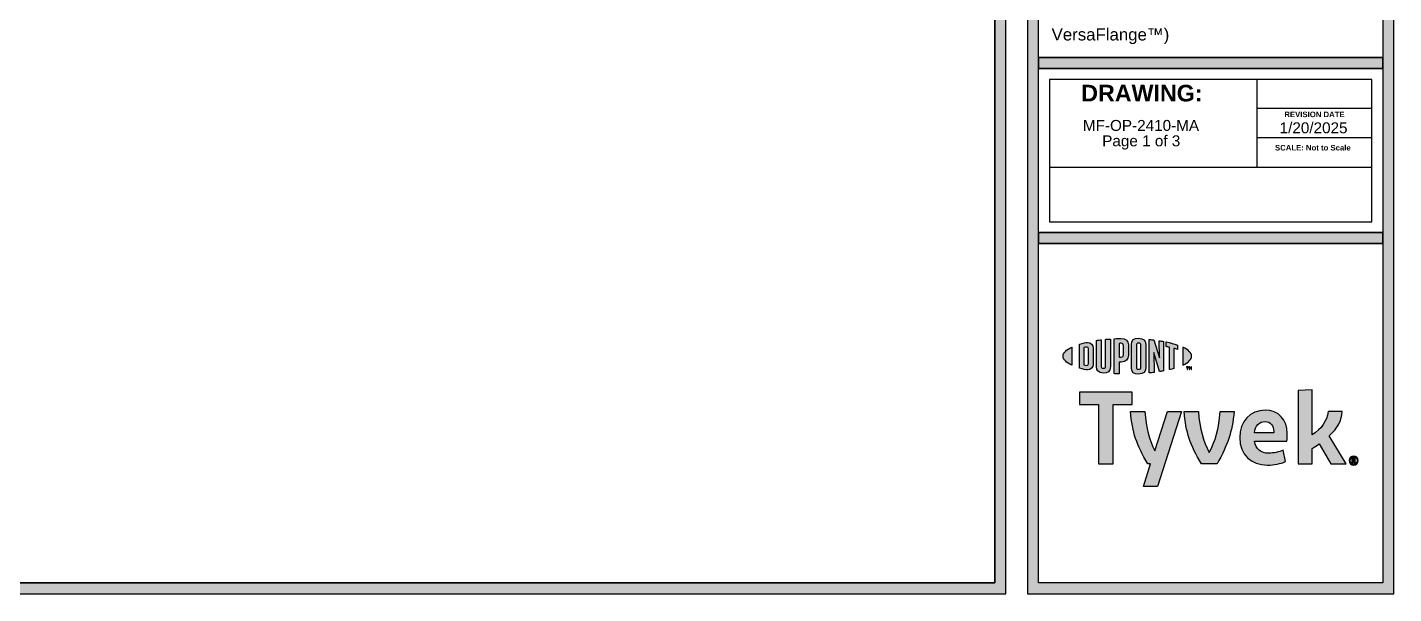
# Model space of a CAD drawing. Header units: inches. Extents: x -20.7 to 76.3, y -55.2 to 19.1.
# Drawn here: x 8.84 to 24.47, y -15.13 to -8.66 of the extents above; entities that cross this region are included whole.
import ezdxf

# ---------------------------------------------------------------- set-up
doc = ezdxf.new("R2010")
doc.units = ezdxf.units.IN
doc.header["$MEASUREMENT"] = 0
doc.layers.get('0').update_dxf_attribs({"lineweight": 0})
doc.layers.add('G-ANNO-TTLB', color=7, linetype='Continuous', lineweight=0)
doc.layers.add('Isolation Mode', color=7, linetype='Continuous', lineweight=0)

# ---------------------------------------------------------------- blocks, each defined once
blk = doc.blocks.new('Block_15')
at = {"layer": 'G-ANNO-TTLB', "true_color": 0xe11b22, "transparency": 33554687}
h = blk.add_hatch(color=242, dxfattribs=at)
h.dxf.hatch_style = 2
edge = h.paths.add_edge_path()
edge.add_spline(control_points=[(20.69, -12.42), (20.69, -12.457), (20.727, -12.493), (20.79, -12.523), (20.79, -12.523), (20.79, -12.317), (20.79, -12.317), (20.727, -12.347), (20.69, -12.382), (20.69, -12.42)], knot_values=[0, 0, 0, 0, 1, 1, 1, 2, 2, 2, 3, 3, 3, 3], degree=3, periodic=0)
h = blk.add_hatch(color=242, dxfattribs=at)
h.dxf.hatch_style = 2
edge = h.paths.add_edge_path()
edge.add_spline(control_points=[(20.982, -12.504), (20.982, -12.52), (20.973, -12.525), (20.961, -12.525), (20.952, -12.525), (20.939, -12.522), (20.928, -12.519), (20.928, -12.519), (20.928, -12.322), (20.928, -12.322), (20.939, -12.319), (20.952, -12.316), (20.961, -12.316), (20.973, -12.316), (20.982, -12.321), (20.982, -12.337), (20.982, -12.337), (20.982, -12.504), (20.982, -12.504)], knot_values=[0, 0, 0, 0, 1, 1, 1, 2, 2, 2, 3, 3, 3, 4, 4, 4, 5, 5, 5, 6, 6, 6, 6], degree=3, periodic=0)
edge = h.paths.add_edge_path()
edge.add_spline(control_points=[(20.969, -12.264), (20.951, -12.264), (20.925, -12.27), (20.879, -12.284), (20.879, -12.284), (20.879, -12.557), (20.879, -12.557), (20.919, -12.569), (20.951, -12.576), (20.969, -12.576), (21.01, -12.576), (21.033, -12.551), (21.033, -12.511), (21.033, -12.511), (21.033, -12.33), (21.033, -12.33), (21.033, -12.29), (21.01, -12.264), (20.969, -12.264)], knot_values=[0, 0, 0, 0, 1, 1, 1, 2, 2, 2, 3, 3, 3, 4, 4, 4, 5, 5, 5, 6, 6, 6, 6], degree=3, periodic=0)
h = blk.add_hatch(color=242, dxfattribs=at)
h.dxf.hatch_style = 2
edge = h.paths.add_edge_path()
edge.add_spline(control_points=[(21.176, -12.536), (21.176, -12.551), (21.17, -12.561), (21.151, -12.559), (21.131, -12.557), (21.126, -12.549), (21.126, -12.53), (21.126, -12.53), (21.126, -12.233), (21.126, -12.233), (21.113, -12.235), (21.085, -12.239), (21.072, -12.24), (21.072, -12.24), (21.072, -12.54), (21.072, -12.54), (21.072, -12.588), (21.096, -12.607), (21.151, -12.613), (21.201, -12.619), (21.232, -12.593), (21.232, -12.54), (21.232, -12.54), (21.232, -12.224), (21.232, -12.224), (21.221, -12.224), (21.187, -12.227), (21.176, -12.228), (21.176, -12.228), (21.176, -12.536), (21.176, -12.536)], knot_values=[0, 0, 0, 0, 1, 1, 1, 2, 2, 2, 3, 3, 3, 4, 4, 4, 5, 5, 5, 6, 6, 6, 7, 7, 7, 8, 8, 8, 9, 9, 9, 10, 10, 10, 10], degree=3, periodic=0)
h = blk.add_hatch(color=242, dxfattribs=at)
h.dxf.hatch_style = 2
edge = h.paths.add_edge_path()
edge.add_spline(control_points=[(21.38, -12.405), (21.38, -12.423), (21.374, -12.431), (21.351, -12.431), (21.351, -12.431), (21.332, -12.431), (21.332, -12.431), (21.332, -12.431), (21.332, -12.274), (21.332, -12.274), (21.34, -12.273), (21.345, -12.273), (21.35, -12.273), (21.375, -12.273), (21.38, -12.283), (21.38, -12.3), (21.38, -12.3), (21.38, -12.405), (21.38, -12.405)], knot_values=[0, 0, 0, 0, 1, 1, 1, 2, 2, 2, 3, 3, 3, 4, 4, 4, 5, 5, 5, 6, 6, 6, 6], degree=3, periodic=0)
edge = h.paths.add_edge_path()
edge.add_spline(control_points=[(21.354, -12.218), (21.344, -12.218), (21.308, -12.219), (21.276, -12.221), (21.276, -12.221), (21.276, -12.62), (21.276, -12.62), (21.287, -12.62), (21.316, -12.622), (21.332, -12.622), (21.332, -12.622), (21.332, -12.487), (21.332, -12.487), (21.332, -12.487), (21.354, -12.487), (21.354, -12.487), (21.412, -12.487), (21.437, -12.46), (21.437, -12.41), (21.437, -12.41), (21.437, -12.292), (21.437, -12.292), (21.437, -12.242), (21.409, -12.218), (21.354, -12.218)], knot_values=[0, 0, 0, 0, 1, 1, 1, 2, 2, 2, 3, 3, 3, 4, 4, 4, 5, 5, 5, 6, 6, 6, 7, 7, 7, 8, 8, 8, 8], degree=3, periodic=0)
h = blk.add_hatch(color=242, dxfattribs=at)
h.dxf.hatch_style = 2
edge = h.paths.add_edge_path()
edge.add_spline(control_points=[(21.58, -12.545), (21.58, -12.561), (21.575, -12.569), (21.555, -12.569), (21.535, -12.57), (21.529, -12.561), (21.529, -12.545), (21.529, -12.545), (21.529, -12.296), (21.529, -12.296), (21.529, -12.28), (21.535, -12.271), (21.555, -12.271), (21.575, -12.272), (21.58, -12.28), (21.58, -12.296), (21.58, -12.296), (21.58, -12.545), (21.58, -12.545)], knot_values=[0, 0, 0, 0, 1, 1, 1, 2, 2, 2, 3, 3, 3, 4, 4, 4, 5, 5, 5, 6, 6, 6, 6], degree=3, periodic=0)
edge = h.paths.add_edge_path()
edge.add_spline(control_points=[(21.555, -12.215), (21.503, -12.213), (21.472, -12.236), (21.472, -12.288), (21.472, -12.288), (21.472, -12.549), (21.472, -12.549), (21.472, -12.605), (21.5, -12.628), (21.555, -12.625), (21.609, -12.623), (21.637, -12.603), (21.637, -12.544), (21.637, -12.544), (21.637, -12.294), (21.637, -12.294), (21.637, -12.238), (21.612, -12.218), (21.555, -12.215)], knot_values=[0, 0, 0, 0, 1, 1, 1, 2, 2, 2, 3, 3, 3, 4, 4, 4, 5, 5, 5, 6, 6, 6, 6], degree=3, periodic=0)
h = blk.add_hatch(color=242, dxfattribs=at)
h.dxf.hatch_style = 2
edge = h.paths.add_edge_path()
edge.add_spline(control_points=[(21.793, -12.438), (21.793, -12.438), (21.73, -12.235), (21.73, -12.235), (21.714, -12.233), (21.693, -12.23), (21.677, -12.229), (21.677, -12.229), (21.677, -12.612), (21.677, -12.612), (21.688, -12.611), (21.717, -12.608), (21.731, -12.606), (21.731, -12.606), (21.727, -12.38), (21.727, -12.38), (21.727, -12.38), (21.793, -12.597), (21.793, -12.597), (21.807, -12.595), (21.827, -12.591), (21.84, -12.589), (21.84, -12.589), (21.84, -12.252), (21.84, -12.252), (21.826, -12.249), (21.801, -12.245), (21.789, -12.243), (21.789, -12.243), (21.793, -12.438), (21.793, -12.438)], knot_values=[0, 0, 0, 0, 1, 1, 1, 2, 2, 2, 3, 3, 3, 4, 4, 4, 5, 5, 5, 6, 6, 6, 7, 7, 7, 8, 8, 8, 9, 9, 9, 10, 10, 10, 10], degree=3, periodic=0)
h = blk.add_hatch(color=242, dxfattribs=at)
h.dxf.hatch_style = 2
edge = h.paths.add_edge_path()
edge.add_spline(control_points=[(21.868, -12.311), (21.882, -12.313), (21.896, -12.316), (21.909, -12.319), (21.909, -12.319), (21.909, -12.574), (21.909, -12.574), (21.921, -12.571), (21.944, -12.565), (21.959, -12.56), (21.959, -12.56), (21.959, -12.331), (21.959, -12.331), (21.974, -12.335), (21.988, -12.339), (22, -12.342), (22, -12.342), (22, -12.293), (22, -12.293), (21.961, -12.279), (21.918, -12.268), (21.868, -12.258), (21.868, -12.258), (21.868, -12.311), (21.868, -12.311)], knot_values=[0, 0, 0, 0, 1, 1, 1, 2, 2, 2, 3, 3, 3, 4, 4, 4, 5, 5, 5, 6, 6, 6, 7, 7, 7, 8, 8, 8, 8], degree=3, periodic=0)
h = blk.add_hatch(color=242, dxfattribs=at)
h.dxf.hatch_style = 2
edge = h.paths.add_edge_path()
edge.add_spline(control_points=[(22.161, -12.42), (22.161, -12.457), (22.124, -12.493), (22.06, -12.523), (22.06, -12.523), (22.06, -12.317), (22.06, -12.317), (22.124, -12.347), (22.161, -12.382), (22.161, -12.42)], knot_values=[0, 0, 0, 0, 1, 1, 1, 2, 2, 2, 3, 3, 3, 3], degree=3, periodic=0)
h = blk.add_hatch(color=242, dxfattribs=at)
h.dxf.hatch_style = 2
edge = h.paths.add_edge_path()
edge.add_spline(control_points=[(22.131, -12.543), (22.131, -12.543), (22.137, -12.543), (22.137, -12.543), (22.137, -12.543), (22.146, -12.558), (22.146, -12.558), (22.146, -12.558), (22.155, -12.543), (22.155, -12.543), (22.155, -12.543), (22.161, -12.543), (22.161, -12.543), (22.161, -12.543), (22.161, -12.573), (22.161, -12.573), (22.161, -12.573), (22.155, -12.573), (22.155, -12.573), (22.155, -12.573), (22.155, -12.552), (22.155, -12.552), (22.155, -12.552), (22.146, -12.566), (22.146, -12.566), (22.146, -12.566), (22.146, -12.566), (22.146, -12.566), (22.146, -12.566), (22.136, -12.552), (22.136, -12.552), (22.136, -12.552), (22.136, -12.573), (22.136, -12.573), (22.136, -12.573), (22.131, -12.573), (22.131, -12.573), (22.131, -12.573), (22.131, -12.543), (22.131, -12.543)], knot_values=[0, 0, 0, 0, 1, 1, 1, 2, 2, 2, 3, 3, 3, 4, 4, 4, 5, 5, 5, 6, 6, 6, 7, 7, 7, 8, 8, 8, 9, 9, 9, 10, 10, 10, 11, 11, 11, 12, 12, 12, 13, 13, 13, 13], degree=3, periodic=0)
edge = h.paths.add_edge_path()
edge.add_spline(control_points=[(22.11, -12.549), (22.11, -12.549), (22.101, -12.549), (22.101, -12.549), (22.101, -12.549), (22.101, -12.543), (22.101, -12.543), (22.101, -12.543), (22.125, -12.543), (22.125, -12.543), (22.125, -12.543), (22.125, -12.549), (22.125, -12.549), (22.125, -12.549), (22.115, -12.549), (22.115, -12.549), (22.115, -12.549), (22.115, -12.573), (22.115, -12.573), (22.115, -12.573), (22.11, -12.573), (22.11, -12.573), (22.11, -12.573), (22.11, -12.549), (22.11, -12.549)], knot_values=[0, 0, 0, 0, 1, 1, 1, 2, 2, 2, 3, 3, 3, 4, 4, 4, 5, 5, 5, 6, 6, 6, 7, 7, 7, 8, 8, 8, 8], degree=3, periodic=0)
at = {"layer": 'G-ANNO-TTLB'}
for points, knots in [([(20.69, -12.42), (20.69, -12.457), (20.727, -12.493), (20.79, -12.523), (20.79, -12.523), (20.79, -12.317), (20.79, -12.317), (20.727, -12.347), (20.69, -12.382), (20.69, -12.42)], [0, 0, 0, 0, 1, 1, 1, 2, 2, 2, 3, 3, 3, 3]), ([(20.969, -12.264), (20.951, -12.264), (20.925, -12.27), (20.879, -12.284), (20.879, -12.284), (20.879, -12.557), (20.879, -12.557), (20.919, -12.569), (20.951, -12.576), (20.969, -12.576), (21.01, -12.576), (21.033, -12.551), (21.033, -12.511), (21.033, -12.511), (21.033, -12.33), (21.033, -12.33), (21.033, -12.29), (21.01, -12.264), (20.969, -12.264)], [0, 0, 0, 0, 1, 1, 1, 2, 2, 2, 3, 3, 3, 4, 4, 4, 5, 5, 5, 6, 6, 6, 6]), ([(20.982, -12.504), (20.982, -12.52), (20.973, -12.525), (20.961, -12.525), (20.952, -12.525), (20.939, -12.522), (20.928, -12.519), (20.928, -12.519), (20.928, -12.322), (20.928, -12.322), (20.939, -12.319), (20.952, -12.316), (20.961, -12.316), (20.973, -12.316), (20.982, -12.321), (20.982, -12.337), (20.982, -12.337), (20.982, -12.504), (20.982, -12.504)], [0, 0, 0, 0, 1, 1, 1, 2, 2, 2, 3, 3, 3, 4, 4, 4, 5, 5, 5, 6, 6, 6, 6]), ([(21.176, -12.536), (21.176, -12.551), (21.17, -12.561), (21.151, -12.559), (21.131, -12.557), (21.126, -12.549), (21.126, -12.53), (21.126, -12.53), (21.126, -12.233), (21.126, -12.233), (21.113, -12.235), (21.085, -12.239), (21.072, -12.24), (21.072, -12.24), (21.072, -12.54), (21.072, -12.54), (21.072, -12.588), (21.096, -12.607), (21.151, -12.613), (21.201, -12.619), (21.232, -12.593), (21.232, -12.54), (21.232, -12.54), (21.232, -12.224), (21.232, -12.224), (21.221, -12.224), (21.187, -12.227), (21.176, -12.228), (21.176, -12.228), (21.176, -12.536), (21.176, -12.536)], [0, 0, 0, 0, 1, 1, 1, 2, 2, 2, 3, 3, 3, 4, 4, 4, 5, 5, 5, 6, 6, 6, 7, 7, 7, 8, 8, 8, 9, 9, 9, 10, 10, 10, 10]), ([(21.354, -12.218), (21.344, -12.218), (21.308, -12.219), (21.276, -12.221), (21.276, -12.221), (21.276, -12.62), (21.276, -12.62), (21.287, -12.62), (21.316, -12.622), (21.332, -12.622), (21.332, -12.622), (21.332, -12.487), (21.332, -12.487), (21.332, -12.487), (21.354, -12.487), (21.354, -12.487), (21.412, -12.487), (21.437, -12.46), (21.437, -12.41), (21.437, -12.41), (21.437, -12.292), (21.437, -12.292), (21.437, -12.242), (21.409, -12.218), (21.354, -12.218)], [0, 0, 0, 0, 1, 1, 1, 2, 2, 2, 3, 3, 3, 4, 4, 4, 5, 5, 5, 6, 6, 6, 7, 7, 7, 8, 8, 8, 8]), ([(21.38, -12.405), (21.38, -12.423), (21.374, -12.431), (21.351, -12.431), (21.351, -12.431), (21.332, -12.431), (21.332, -12.431), (21.332, -12.431), (21.332, -12.274), (21.332, -12.274), (21.34, -12.273), (21.345, -12.273), (21.35, -12.273), (21.375, -12.273), (21.38, -12.283), (21.38, -12.3), (21.38, -12.3), (21.38, -12.405), (21.38, -12.405)], [0, 0, 0, 0, 1, 1, 1, 2, 2, 2, 3, 3, 3, 4, 4, 4, 5, 5, 5, 6, 6, 6, 6]), ([(21.555, -12.215), (21.503, -12.213), (21.472, -12.236), (21.472, -12.288), (21.472, -12.288), (21.472, -12.549), (21.472, -12.549), (21.472, -12.605), (21.5, -12.628), (21.555, -12.625), (21.609, -12.623), (21.637, -12.603), (21.637, -12.544), (21.637, -12.544), (21.637, -12.294), (21.637, -12.294), (21.637, -12.238), (21.612, -12.218), (21.555, -12.215)], [0, 0, 0, 0, 1, 1, 1, 2, 2, 2, 3, 3, 3, 4, 4, 4, 5, 5, 5, 6, 6, 6, 6]), ([(21.58, -12.545), (21.58, -12.561), (21.575, -12.569), (21.555, -12.569), (21.535, -12.57), (21.529, -12.561), (21.529, -12.545), (21.529, -12.545), (21.529, -12.296), (21.529, -12.296), (21.529, -12.28), (21.535, -12.271), (21.555, -12.271), (21.575, -12.272), (21.58, -12.28), (21.58, -12.296), (21.58, -12.296), (21.58, -12.545), (21.58, -12.545)], [0, 0, 0, 0, 1, 1, 1, 2, 2, 2, 3, 3, 3, 4, 4, 4, 5, 5, 5, 6, 6, 6, 6]), ([(21.793, -12.438), (21.793, -12.438), (21.73, -12.235), (21.73, -12.235), (21.714, -12.233), (21.693, -12.23), (21.677, -12.229), (21.677, -12.229), (21.677, -12.612), (21.677, -12.612), (21.688, -12.611), (21.717, -12.608), (21.731, -12.606), (21.731, -12.606), (21.727, -12.38), (21.727, -12.38), (21.727, -12.38), (21.793, -12.597), (21.793, -12.597), (21.807, -12.595), (21.827, -12.591), (21.84, -12.589), (21.84, -12.589), (21.84, -12.252), (21.84, -12.252), (21.826, -12.249), (21.801, -12.245), (21.789, -12.243), (21.789, -12.243), (21.793, -12.438), (21.793, -12.438)], [0, 0, 0, 0, 1, 1, 1, 2, 2, 2, 3, 3, 3, 4, 4, 4, 5, 5, 5, 6, 6, 6, 7, 7, 7, 8, 8, 8, 9, 9, 9, 10, 10, 10, 10]), ([(21.868, -12.311), (21.882, -12.313), (21.896, -12.316), (21.909, -12.319), (21.909, -12.319), (21.909, -12.574), (21.909, -12.574), (21.921, -12.571), (21.944, -12.565), (21.959, -12.56), (21.959, -12.56), (21.959, -12.331), (21.959, -12.331), (21.974, -12.335), (21.988, -12.339), (22, -12.342), (22, -12.342), (22, -12.293), (22, -12.293), (21.961, -12.279), (21.918, -12.268), (21.868, -12.258), (21.868, -12.258), (21.868, -12.311), (21.868, -12.311)], [0, 0, 0, 0, 1, 1, 1, 2, 2, 2, 3, 3, 3, 4, 4, 4, 5, 5, 5, 6, 6, 6, 7, 7, 7, 8, 8, 8, 8]), ([(22.161, -12.42), (22.161, -12.457), (22.124, -12.493), (22.06, -12.523), (22.06, -12.523), (22.06, -12.317), (22.06, -12.317), (22.124, -12.347), (22.161, -12.382), (22.161, -12.42)], [0, 0, 0, 0, 1, 1, 1, 2, 2, 2, 3, 3, 3, 3]), ([(22.11, -12.549), (22.11, -12.549), (22.101, -12.549), (22.101, -12.549), (22.101, -12.549), (22.101, -12.543), (22.101, -12.543), (22.101, -12.543), (22.125, -12.543), (22.125, -12.543), (22.125, -12.543), (22.125, -12.549), (22.125, -12.549), (22.125, -12.549), (22.115, -12.549), (22.115, -12.549), (22.115, -12.549), (22.115, -12.573), (22.115, -12.573), (22.115, -12.573), (22.11, -12.573), (22.11, -12.573), (22.11, -12.573), (22.11, -12.549), (22.11, -12.549)], [0, 0, 0, 0, 1, 1, 1, 2, 2, 2, 3, 3, 3, 4, 4, 4, 5, 5, 5, 6, 6, 6, 7, 7, 7, 8, 8, 8, 8]), ([(22.131, -12.543), (22.131, -12.543), (22.137, -12.543), (22.137, -12.543), (22.137, -12.543), (22.146, -12.558), (22.146, -12.558), (22.146, -12.558), (22.155, -12.543), (22.155, -12.543), (22.155, -12.543), (22.161, -12.543), (22.161, -12.543), (22.161, -12.543), (22.161, -12.573), (22.161, -12.573), (22.161, -12.573), (22.155, -12.573), (22.155, -12.573), (22.155, -12.573), (22.155, -12.552), (22.155, -12.552), (22.155, -12.552), (22.146, -12.566), (22.146, -12.566), (22.146, -12.566), (22.146, -12.566), (22.146, -12.566), (22.146, -12.566), (22.136, -12.552), (22.136, -12.552), (22.136, -12.552), (22.136, -12.573), (22.136, -12.573), (22.136, -12.573), (22.131, -12.573), (22.131, -12.573), (22.131, -12.573), (22.131, -12.543), (22.131, -12.543)], [0, 0, 0, 0, 1, 1, 1, 2, 2, 2, 3, 3, 3, 4, 4, 4, 5, 5, 5, 6, 6, 6, 7, 7, 7, 8, 8, 8, 9, 9, 9, 10, 10, 10, 11, 11, 11, 12, 12, 12, 13, 13, 13, 13])]:
    blk.add_open_spline(points, degree=3, knots=knots, dxfattribs=at)
blk = doc.blocks.new('Block_19')
at = {"layer": 'G-ANNO-TTLB', "true_color": 0x17477e, "transparency": 33554687}
h = blk.add_hatch(color=156, dxfattribs=at)
h.dxf.hatch_style = 2
edge = h.paths.add_edge_path()
edge.add_spline(control_points=[(23.736, -13.331), (23.736, -13.331), (23.93, -13.651), (23.93, -13.651), (23.93, -13.651), (23.754, -13.651), (23.754, -13.651), (23.754, -13.651), (23.619, -13.423), (23.619, -13.423), (23.595, -13.44), (23.569, -13.458), (23.541, -13.475), (23.541, -13.475), (23.541, -13.651), (23.541, -13.651), (23.541, -13.651), (23.379, -13.651), (23.379, -13.651), (23.379, -13.651), (23.379, -12.811), (23.379, -12.811), (23.379, -12.811), (23.541, -12.803), (23.541, -12.803), (23.541, -12.803), (23.541, -13.32), (23.541, -13.32), (23.651, -13.248), (23.705, -13.166), (23.724, -13.052), (23.724, -13.052), (23.884, -13.052), (23.884, -13.052), (23.881, -13.153), (23.829, -13.243), (23.736, -13.331)], knot_values=[0, 0, 0, 0, 1, 1, 1, 2, 2, 2, 3, 3, 3, 4, 4, 4, 5, 5, 5, 6, 6, 6, 7, 7, 7, 8, 8, 8, 9, 9, 9, 10, 10, 10, 11, 11, 11, 12, 12, 12, 12], degree=3, periodic=0)
h = blk.add_hatch(color=156, dxfattribs=at)
h.dxf.hatch_style = 2
h.paths.add_polyline_path([(21.482, -12.831), (20.879, -12.831), (20.879, -12.974), (21.097, -12.974), (21.097, -13.651), (21.264, -13.651), (21.264, -12.974), (21.482, -12.974)])
h = blk.add_hatch(color=156, dxfattribs=at)
h.dxf.hatch_style = 2
edge = h.paths.add_edge_path()
edge.add_spline(control_points=[(22.486, -13.052), (22.475, -13.253), (22.431, -13.389), (22.362, -13.521), (22.295, -13.389), (22.251, -13.253), (22.239, -13.052), (22.239, -13.052), (22.076, -13.052), (22.076, -13.052), (22.093, -13.288), (22.146, -13.439), (22.273, -13.651), (22.273, -13.651), (22.452, -13.651), (22.452, -13.651), (22.574, -13.439), (22.624, -13.288), (22.648, -13.052), (22.648, -13.052), (22.486, -13.052), (22.486, -13.052)], knot_values=[0, 0, 0, 0, 1, 1, 1, 2, 2, 2, 3, 3, 3, 4, 4, 4, 5, 5, 5, 6, 6, 6, 7, 7, 7, 7], degree=3, periodic=0)
h = blk.add_hatch(color=156, dxfattribs=at)
h.dxf.hatch_style = 2
edge = h.paths.add_edge_path()
edge.add_spline(control_points=[(22.879, -13.295), (22.879, -13.295), (23.101, -13.295), (23.101, -13.295), (23.101, -13.295), (23.101, -13.281), (23.101, -13.281), (23.101, -13.215), (23.066, -13.167), (23.002, -13.167), (22.934, -13.167), (22.889, -13.215), (22.879, -13.295)], knot_values=[0, 0, 0, 0, 1, 1, 1, 2, 2, 2, 3, 3, 3, 4, 4, 4, 4], degree=3, periodic=0)
edge = h.paths.add_edge_path()
edge.add_spline(control_points=[(23.234, -13.625), (23.182, -13.649), (23.106, -13.665), (23.029, -13.665), (22.84, -13.665), (22.711, -13.546), (22.711, -13.351), (22.711, -13.165), (22.829, -13.038), (23.002, -13.038), (23.155, -13.038), (23.256, -13.147), (23.256, -13.304), (23.256, -13.339), (23.254, -13.37), (23.251, -13.393), (23.251, -13.393), (22.881, -13.393), (22.881, -13.393), (22.896, -13.487), (22.951, -13.529), (23.045, -13.529), (23.102, -13.529), (23.158, -13.516), (23.208, -13.495), (23.208, -13.495), (23.234, -13.625), (23.234, -13.625)], knot_values=[0, 0, 0, 0, 1, 1, 1, 2, 2, 2, 3, 3, 3, 4, 4, 4, 5, 5, 5, 6, 6, 6, 7, 7, 7, 8, 8, 8, 9, 9, 9, 9], degree=3, periodic=0)
at = {"layer": 'G-ANNO-TTLB'}
blk.add_lwpolyline([(21.482, -12.831), (20.879, -12.831), (20.879, -12.974), (21.097, -12.974), (21.097, -13.651), (21.264, -13.651), (21.264, -12.974), (21.482, -12.974)], close=True, dxfattribs=at)
for points, knots in [([(23.736, -13.331), (23.736, -13.331), (23.93, -13.651), (23.93, -13.651), (23.93, -13.651), (23.754, -13.651), (23.754, -13.651), (23.754, -13.651), (23.619, -13.423), (23.619, -13.423), (23.595, -13.44), (23.569, -13.458), (23.541, -13.475), (23.541, -13.475), (23.541, -13.651), (23.541, -13.651), (23.541, -13.651), (23.379, -13.651), (23.379, -13.651), (23.379, -13.651), (23.379, -12.811), (23.379, -12.811), (23.379, -12.811), (23.541, -12.803), (23.541, -12.803), (23.541, -12.803), (23.541, -13.32), (23.541, -13.32), (23.651, -13.248), (23.705, -13.166), (23.724, -13.052), (23.724, -13.052), (23.884, -13.052), (23.884, -13.052), (23.881, -13.153), (23.829, -13.243), (23.736, -13.331)], [0, 0, 0, 0, 1, 1, 1, 2, 2, 2, 3, 3, 3, 4, 4, 4, 5, 5, 5, 6, 6, 6, 7, 7, 7, 8, 8, 8, 9, 9, 9, 10, 10, 10, 11, 11, 11, 12, 12, 12, 12]), ([(22.486, -13.052), (22.475, -13.253), (22.431, -13.389), (22.362, -13.521), (22.295, -13.389), (22.251, -13.253), (22.239, -13.052), (22.239, -13.052), (22.076, -13.052), (22.076, -13.052), (22.093, -13.288), (22.146, -13.439), (22.273, -13.651), (22.273, -13.651), (22.452, -13.651), (22.452, -13.651), (22.574, -13.439), (22.624, -13.288), (22.648, -13.052), (22.648, -13.052), (22.486, -13.052), (22.486, -13.052)], [0, 0, 0, 0, 1, 1, 1, 2, 2, 2, 3, 3, 3, 4, 4, 4, 5, 5, 5, 6, 6, 6, 7, 7, 7, 7]), ([(23.234, -13.625), (23.182, -13.649), (23.106, -13.665), (23.029, -13.665), (22.84, -13.665), (22.711, -13.546), (22.711, -13.351), (22.711, -13.165), (22.829, -13.038), (23.002, -13.038), (23.155, -13.038), (23.256, -13.147), (23.256, -13.304), (23.256, -13.339), (23.254, -13.37), (23.251, -13.393), (23.251, -13.393), (22.881, -13.393), (22.881, -13.393), (22.896, -13.487), (22.951, -13.529), (23.045, -13.529), (23.102, -13.529), (23.158, -13.516), (23.208, -13.495), (23.208, -13.495), (23.234, -13.625), (23.234, -13.625)], [0, 0, 0, 0, 1, 1, 1, 2, 2, 2, 3, 3, 3, 4, 4, 4, 5, 5, 5, 6, 6, 6, 7, 7, 7, 8, 8, 8, 9, 9, 9, 9]), ([(22.879, -13.295), (22.879, -13.295), (23.101, -13.295), (23.101, -13.295), (23.101, -13.295), (23.101, -13.281), (23.101, -13.281), (23.101, -13.215), (23.066, -13.167), (23.002, -13.167), (22.934, -13.167), (22.889, -13.215), (22.879, -13.295)], [0, 0, 0, 0, 1, 1, 1, 2, 2, 2, 3, 3, 3, 4, 4, 4, 4])]:
    blk.add_open_spline(points, degree=3, knots=knots, dxfattribs=at)
blk = doc.blocks.new('Block_18')
at = {"layer": 'G-ANNO-TTLB', "true_color": 0x17477e, "transparency": 33554687}
h = blk.add_hatch(color=156, dxfattribs=at)
h.dxf.hatch_style = 2
edge = h.paths.add_edge_path()
edge.add_spline(control_points=[(21.885, -13.052), (21.885, -13.052), (21.74, -13.503), (21.74, -13.503), (21.678, -13.376), (21.638, -13.244), (21.626, -13.052), (21.626, -13.052), (21.463, -13.052), (21.463, -13.052), (21.48, -13.288), (21.533, -13.439), (21.66, -13.651), (21.66, -13.651), (21.692, -13.651), (21.692, -13.651), (21.692, -13.651), (21.609, -13.909), (21.609, -13.909), (21.609, -13.909), (21.771, -13.909), (21.771, -13.909), (21.771, -13.909), (22.047, -13.052), (22.047, -13.052), (22.047, -13.052), (21.885, -13.052), (21.885, -13.052)], knot_values=[0, 0, 0, 0, 1, 1, 1, 2, 2, 2, 3, 3, 3, 4, 4, 4, 5, 5, 5, 6, 6, 6, 7, 7, 7, 8, 8, 8, 9, 9, 9, 9], degree=3, periodic=0)
at = {"layer": 'G-ANNO-TTLB'}
blk.add_open_spline([(21.885, -13.052), (21.885, -13.052), (21.74, -13.503), (21.74, -13.503), (21.678, -13.376), (21.638, -13.244), (21.626, -13.052), (21.626, -13.052), (21.463, -13.052), (21.463, -13.052), (21.48, -13.288), (21.533, -13.439), (21.66, -13.651), (21.66, -13.651), (21.692, -13.651), (21.692, -13.651), (21.692, -13.651), (21.609, -13.909), (21.609, -13.909), (21.609, -13.909), (21.771, -13.909), (21.771, -13.909), (21.771, -13.909), (22.047, -13.052), (22.047, -13.052), (22.047, -13.052), (21.885, -13.052), (21.885, -13.052)], degree=3, knots=[0, 0, 0, 0, 1, 1, 1, 2, 2, 2, 3, 3, 3, 4, 4, 4, 5, 5, 5, 6, 6, 6, 7, 7, 7, 8, 8, 8, 9, 9, 9, 9], dxfattribs=at)
blk.add_blockref('Block_19', (0, 0), dxfattribs=at)
blk = doc.blocks.new('Block_20')
at = {"layer": 'G-ANNO-TTLB', "true_color": 0x17477e, "transparency": 33554687}
h = blk.add_hatch(color=156, dxfattribs=at)
h.dxf.hatch_style = 2
edge = h.paths.add_edge_path()
edge.add_spline(control_points=[(24.008, -13.596), (24.008, -13.596), (24.008, -13.611), (24.008, -13.611), (24.008, -13.611), (24.014, -13.611), (24.014, -13.611), (24.021, -13.611), (24.024, -13.61), (24.024, -13.604), (24.024, -13.598), (24.021, -13.596), (24.014, -13.596), (24.014, -13.596), (24.008, -13.596), (24.008, -13.596)], knot_values=[0, 0, 0, 0, 1, 1, 1, 2, 2, 2, 3, 3, 3, 4, 4, 4, 5, 5, 5, 5], degree=3, periodic=0)
edge = h.paths.add_edge_path()
edge.add_spline(control_points=[(23.996, -13.586), (23.996, -13.586), (24.014, -13.586), (24.014, -13.586), (24.029, -13.586), (24.035, -13.593), (24.035, -13.604), (24.035, -13.611), (24.032, -13.617), (24.025, -13.619), (24.029, -13.626), (24.033, -13.632), (24.039, -13.639), (24.039, -13.639), (24.025, -13.639), (24.025, -13.639), (24.021, -13.633), (24.017, -13.627), (24.014, -13.621), (24.014, -13.621), (24.008, -13.621), (24.008, -13.621), (24.008, -13.621), (24.008, -13.639), (24.008, -13.639), (24.008, -13.639), (23.996, -13.639), (23.996, -13.639), (23.996, -13.639), (23.996, -13.586), (23.996, -13.586)], knot_values=[0, 0, 0, 0, 1, 1, 1, 2, 2, 2, 3, 3, 3, 4, 4, 4, 5, 5, 5, 6, 6, 6, 7, 7, 7, 8, 8, 8, 9, 9, 9, 10, 10, 10, 10], degree=3, periodic=0)
edge = h.paths.add_edge_path()
edge.add_spline(control_points=[(24.015, -13.573), (23.99, -13.573), (23.975, -13.587), (23.975, -13.614), (23.975, -13.64), (23.99, -13.655), (24.015, -13.655), (24.04, -13.655), (24.055, -13.64), (24.055, -13.614), (24.055, -13.587), (24.04, -13.573), (24.015, -13.573)], knot_values=[0, 0, 0, 0, 1, 1, 1, 2, 2, 2, 3, 3, 3, 4, 4, 4, 4], degree=3, periodic=0)
edge = h.paths.add_edge_path()
edge.add_spline(control_points=[(24.015, -13.562), (24.047, -13.562), (24.067, -13.582), (24.067, -13.614), (24.067, -13.645), (24.046, -13.665), (24.015, -13.665), (23.983, -13.665), (23.963, -13.645), (23.963, -13.614), (23.963, -13.582), (23.983, -13.562), (24.015, -13.562)], knot_values=[0, 0, 0, 0, 1, 1, 1, 2, 2, 2, 3, 3, 3, 4, 4, 4, 4], degree=3, periodic=0)
at = {"layer": 'G-ANNO-TTLB'}
for points, knots in [([(24.015, -13.562), (24.047, -13.562), (24.067, -13.582), (24.067, -13.614), (24.067, -13.645), (24.046, -13.665), (24.015, -13.665), (23.983, -13.665), (23.963, -13.645), (23.963, -13.614), (23.963, -13.582), (23.983, -13.562), (24.015, -13.562)], [0, 0, 0, 0, 1, 1, 1, 2, 2, 2, 3, 3, 3, 4, 4, 4, 4]), ([(24.015, -13.573), (23.99, -13.573), (23.975, -13.587), (23.975, -13.614), (23.975, -13.64), (23.99, -13.655), (24.015, -13.655), (24.04, -13.655), (24.055, -13.64), (24.055, -13.614), (24.055, -13.587), (24.04, -13.573), (24.015, -13.573)], [0, 0, 0, 0, 1, 1, 1, 2, 2, 2, 3, 3, 3, 4, 4, 4, 4]), ([(23.996, -13.586), (23.996, -13.586), (24.014, -13.586), (24.014, -13.586), (24.029, -13.586), (24.035, -13.593), (24.035, -13.604), (24.035, -13.611), (24.032, -13.617), (24.025, -13.619), (24.029, -13.626), (24.033, -13.632), (24.039, -13.639), (24.039, -13.639), (24.025, -13.639), (24.025, -13.639), (24.021, -13.633), (24.017, -13.627), (24.014, -13.621), (24.014, -13.621), (24.008, -13.621), (24.008, -13.621), (24.008, -13.621), (24.008, -13.639), (24.008, -13.639), (24.008, -13.639), (23.996, -13.639), (23.996, -13.639), (23.996, -13.639), (23.996, -13.586), (23.996, -13.586)], [0, 0, 0, 0, 1, 1, 1, 2, 2, 2, 3, 3, 3, 4, 4, 4, 5, 5, 5, 6, 6, 6, 7, 7, 7, 8, 8, 8, 9, 9, 9, 10, 10, 10, 10]), ([(24.008, -13.596), (24.008, -13.596), (24.008, -13.611), (24.008, -13.611), (24.008, -13.611), (24.014, -13.611), (24.014, -13.611), (24.021, -13.611), (24.024, -13.61), (24.024, -13.604), (24.024, -13.598), (24.021, -13.596), (24.014, -13.596), (24.014, -13.596), (24.008, -13.596), (24.008, -13.596)], [0, 0, 0, 0, 1, 1, 1, 2, 2, 2, 3, 3, 3, 4, 4, 4, 5, 5, 5, 5])]:
    blk.add_open_spline(points, degree=3, knots=knots, dxfattribs=at)
blk = doc.blocks.new('Block_17')
at = {"layer": 'G-ANNO-TTLB'}
for name in ['Block_18', 'Block_20']:
    blk.add_blockref(name, (0, 0), dxfattribs=at)
blk = doc.blocks.new('Block_16')
at = {"layer": 'G-ANNO-TTLB'}
blk.add_blockref('Block_17', (0, 0), dxfattribs=at)
blk = doc.blocks.new('Block_14')
at = {"layer": 'G-ANNO-TTLB'}
for name in ['Block_15', 'Block_16']:
    blk.add_blockref(name, (0, 0), dxfattribs=at)

msp = doc.modelspace()

# ---------------------------------------------------------------- hatches: boundary and pattern name
at = {"layer": 'G-ANNO-TTLB', "true_color": 0xff00ff, "transparency": 33554687}
h = msp.add_hatch(color=6, dxfattribs=at)
edge = h.paths.add_edge_path()
edge.add_spline(control_points=[(20.034, -15.135), (20.034, -15.135), (-20.666, -15.135), (-20.666, -15.135), (-20.666, -15.135), (-20.666, 19.001), (-20.666, 19.001), (-20.666, 19.001), (20.034, 19.001), (20.034, 19.001), (20.034, 19.001), (20.034, -15.135), (20.034, -15.135)], knot_values=[0, 0, 0, 0, 1, 1, 1, 2, 2, 2, 3, 3, 3, 4, 4, 4, 4], degree=3, periodic=0)
edge = h.paths.add_edge_path()
edge.add_spline(control_points=[(-20.541, 18.876), (-20.541, 18.876), (-20.541, -15.01), (-20.541, -15.01), (-20.541, -15.01), (19.909, -15.01), (19.909, -15.01), (19.909, -15.01), (19.909, 18.876), (19.909, 18.876), (19.909, 18.876), (-20.541, 18.876), (-20.541, 18.876)], knot_values=[0, 0, 0, 0, 1, 1, 1, 2, 2, 2, 3, 3, 3, 4, 4, 4, 4], degree=3, periodic=0)
edge.add_line((-20.541, 18.876), (-20.541, 18.876))
h = msp.add_hatch(color=6, dxfattribs=at)
edge = h.paths.add_edge_path()
edge.add_spline(control_points=[(24.473, 19.001), (24.473, 19.001), (24.473, -15.135), (24.473, -15.135), (24.473, -15.135), (20.285, -15.135), (20.285, -15.135), (20.285, -15.135), (20.285, 19.001), (20.285, 19.001), (20.285, 19.001), (24.473, 19.001), (24.473, 19.001)], knot_values=[0, 0, 0, 0, 1, 1, 1, 2, 2, 2, 3, 3, 3, 4, 4, 4, 4], degree=3, periodic=0)
edge = h.paths.add_edge_path()
edge.add_spline(control_points=[(24.348, 18.876), (24.348, 18.876), (20.41, 18.876), (20.41, 18.876), (20.41, 18.876), (20.41, -15.01), (20.41, -15.01), (20.41, -15.01), (24.348, -15.01), (24.348, -15.01), (24.348, -15.01), (24.348, 18.876), (24.348, 18.876)], knot_values=[0, 0, 0, 0, 1, 1, 1, 2, 2, 2, 3, 3, 3, 4, 4, 4, 4], degree=3, periodic=0)
edge.add_line((24.348, 18.876), (24.348, 18.876))
for points in [[(24.348, -9.133), (20.41, -9.133), (20.41, -9.008), (24.348, -9.008)], [(24.348, -11.133), (20.41, -11.133), (20.41, -11.008), (24.348, -11.008)]]:
    msp.add_hatch(color=6, dxfattribs=at).paths.add_polyline_path(points)

# ---------------------------------------------------------------- linework, layer by layer
at = {"layer": 'G-ANNO-TTLB', "color": 6, "lineweight": 9, "true_color": 0xff00ff}
for p, q in [((20.034, -15.135), (20.034, 19.001)), ((20.285, 19.001), (20.285, -15.135)), ((24.473, -15.135), (24.473, 19.001)), ((19.909, -15.01), (19.909, 18.876)), ((19.909, 18.876), (19.909, -15.01)), ((20.41, -15.01), (20.41, 18.876)), ((24.348, 18.876), (24.348, -15.01)), ((24.348, -9.008), (20.41, -9.008)), ((20.41, -9.008), (20.41, -9.133)), ((24.348, -9.133), (24.348, -9.008)), ((20.41, -9.133), (24.348, -9.133)), ((24.223, -9.258), (20.535, -9.258)), ((20.535, -9.258), (20.535, -10.883)), ((22.91, -10.258), (22.91, -9.258)), ((24.223, -10.883), (24.223, -9.258)), ((24.223, -9.591), (22.91, -9.591)), ((24.223, -9.925), (22.91, -9.925)), ((20.535, -10.258), (24.223, -10.258)), ((20.535, -10.883), (24.223, -10.883)), ((24.348, -11.008), (20.41, -11.008)), ((20.41, -11.008), (20.41, -11.133)), ((24.348, -11.133), (24.348, -11.008)), ((20.41, -11.133), (24.348, -11.133)), ((-20.666, -15.135), (20.034, -15.135)), ((-20.541, -15.01), (19.909, -15.01)), ((19.909, -15.01), (-20.541, -15.01)), ((20.285, -15.135), (24.473, -15.135)), ((24.348, -15.01), (20.41, -15.01))]:
    msp.add_line(p, q, dxfattribs=at)
at = {"layer": 'G-ANNO-TTLB'}
for points in [[(24.348, -9.133), (20.41, -9.133), (20.41, -9.008), (24.348, -9.008)], [(24.348, -11.133), (20.41, -11.133), (20.41, -11.008), (24.348, -11.008)]]:
    msp.add_lwpolyline(points, close=True, dxfattribs=at)
for points in [[(20.034, -15.135), (20.034, -15.135), (-20.666, -15.135), (-20.666, -15.135), (-20.666, -15.135), (-20.666, 19.001), (-20.666, 19.001), (-20.666, 19.001), (20.034, 19.001), (20.034, 19.001), (20.034, 19.001), (20.034, -15.135), (20.034, -15.135)], [(24.473, 19.001), (24.473, 19.001), (24.473, -15.135), (24.473, -15.135), (24.473, -15.135), (20.285, -15.135), (20.285, -15.135), (20.285, -15.135), (20.285, 19.001), (20.285, 19.001), (20.285, 19.001), (24.473, 19.001), (24.473, 19.001)], [(-20.541, 18.876), (-20.541, 18.876), (-20.541, -15.01), (-20.541, -15.01), (-20.541, -15.01), (19.909, -15.01), (19.909, -15.01), (19.909, -15.01), (19.909, 18.876), (19.909, 18.876), (19.909, 18.876), (-20.541, 18.876), (-20.541, 18.876)], [(24.348, 18.876), (24.348, 18.876), (20.41, 18.876), (20.41, 18.876), (20.41, 18.876), (20.41, -15.01), (20.41, -15.01), (20.41, -15.01), (24.348, -15.01), (24.348, -15.01), (24.348, -15.01), (24.348, 18.876), (24.348, 18.876)]]:
    msp.add_open_spline(points, degree=3, knots=[0, 0, 0, 0, 1, 1, 1, 2, 2, 2, 3, 3, 3, 4, 4, 4, 4], dxfattribs=at)

# ---------------------------------------------------------------- block references
msp.add_blockref('Block_14', (0, 0), dxfattribs=at)

# ---------------------------------------------------------------- texts
at = {"char_height": 0.2, "attachment_point": 7}
for s, insert in [('\\C18;\\c0;\\FArial|b0|i0|c1;\\H0.125038;\\W1.000000;MF-OP-2410-MA', (20.917, -9.847)), ('\\C18;\\c0;\\FArial|b0|i0|c1;\\H0.125038;\\W1.000000;1/20/2025', (23.168, -9.874)), ('\\C18;\\c0;\\FArial|b0|i0|c1;\\H0.125038;\\W1.000000;Page 1 of 3', (21.138, -10.059))]:
    msp.add_mtext(s, dxfattribs=dict(at, insert=insert))
at = {"layer": 'G-ANNO-TTLB', "char_height": 0.2, "attachment_point": 7}
for s, insert in [('\\C18;\\c0;\\FArial Bold|b1|i0|c1;\\H0.190324;\\W1.000000;DRAWING:', (20.898, -9.511)), ('\\C18;\\c0;\\FArial Bold|b1|i0|c1;\\H0.063441;\\W1.000000;REVISION DATE', (23.222, -9.689)), ('\\C18;\\c0;\\FArial Bold|b1|i0|c1;\\H0.063441;\\W1.000000;SCALE: Not to Scale', (23.115, -10.07))]:
    msp.add_mtext(s, dxfattribs=dict(at, insert=insert))
at = {"layer": 'Isolation Mode', "insert": (20.559, -8.853), "char_height": 0.2, "attachment_point": 7}
msp.add_mtext('\\C18;\\c0;\\FArial|b0|i0|c1;\\H0.137667;\\W1.000000;VersaFlange™)', dxfattribs=at)

doc.saveas('drawing.dxf')
